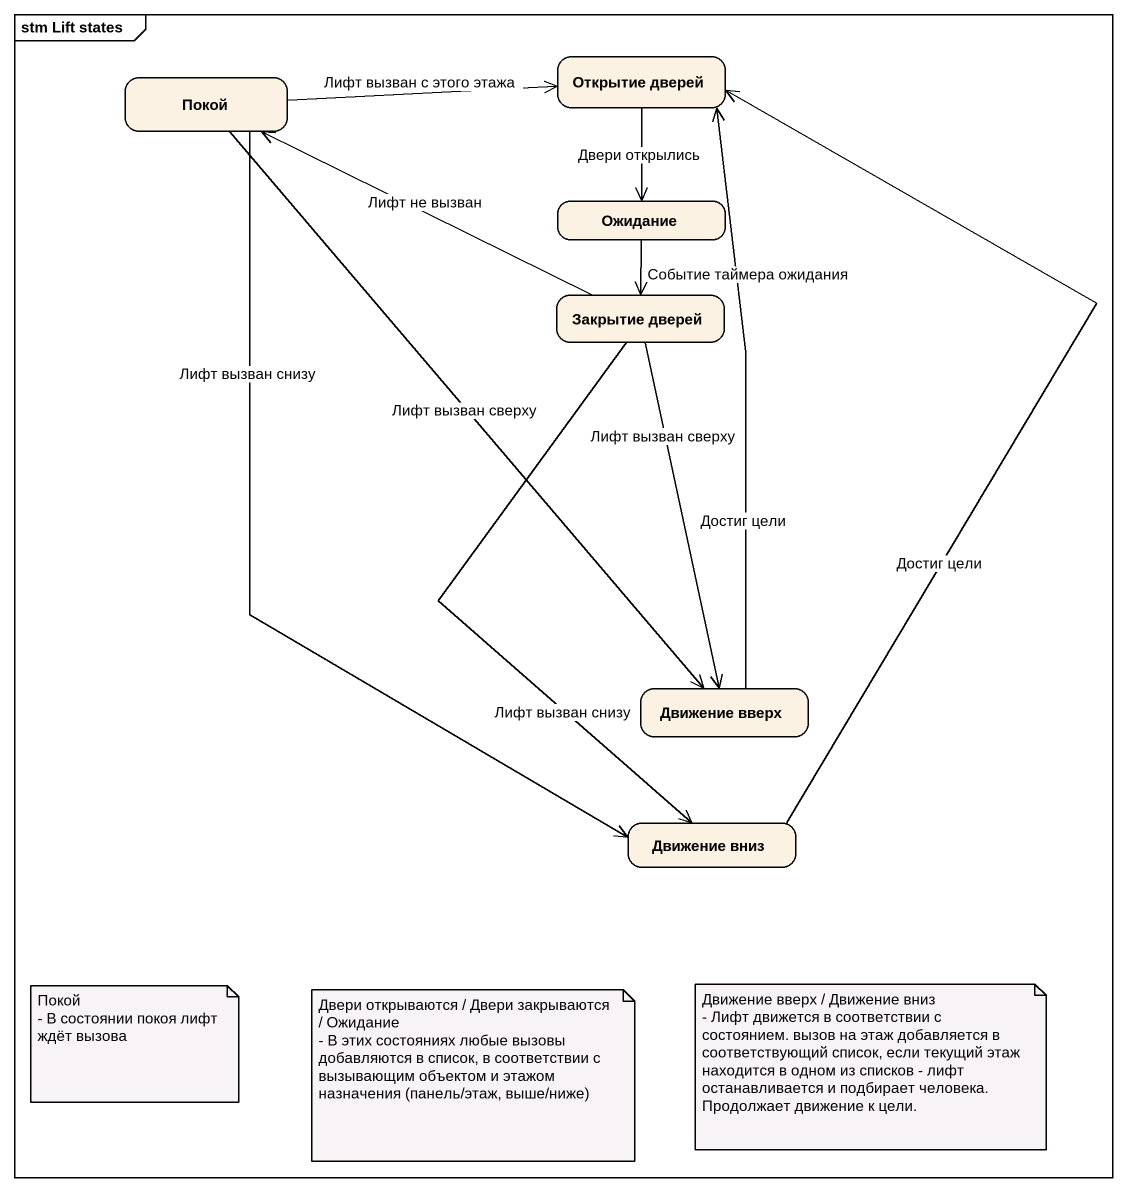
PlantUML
@startuml
mainframe stm Lift states
hide empty description
state Покой
state "Открытие дверей" as Открытие_дверей
state Ожидание
state "Закрытие дверей" as Закрытие_дверей
state "Движение вверх" as Движение_вверх
state "Движение вниз" as Движение_вниз
Покой -right-> Открытие_дверей : Лифт вызван с этого этажа
Покой --> Движение_вверх : Лифт вызван сверху
Покой --> Движение_вниз : Лифт вызван снизу
Открытие_дверей --> Ожидание : Двери открылись
Ожидание --> Закрытие_дверей : Событие таймера ожидания
Закрытие_дверей -left-> Покой : Лифт не вызван
Закрытие_дверей --> Движение_вверх : Лифт вызван сверху
Закрытие_дверей --> Движение_вниз : Лифт вызван снизу
Движение_вверх -up-> Открытие_дверей : Достиг цели
Движение_вниз -up-> Открытие_дверей : Достиг цели
note as N1
  Покой
  - В состоянии покоя лифт ждёт вызова
end note
note as N2
  Двери открываются / Двери закрываются / Ожидание
  - В этих состояниях любые вызовы добавляются в список, в соответствии с вызывающим объектом и этажом назначения (панель/этаж, выше/ниже)
end note
note as N3
  Движение вверх / Движение вниз
  - Лифт движется в соответствии с состоянием. вызов на этаж добавляется в соответствующий список, если текущий этаж находится в одном из списков - лифт останавливается и подбирает человека. Продолжает движение к цели.
end note
@enduml
